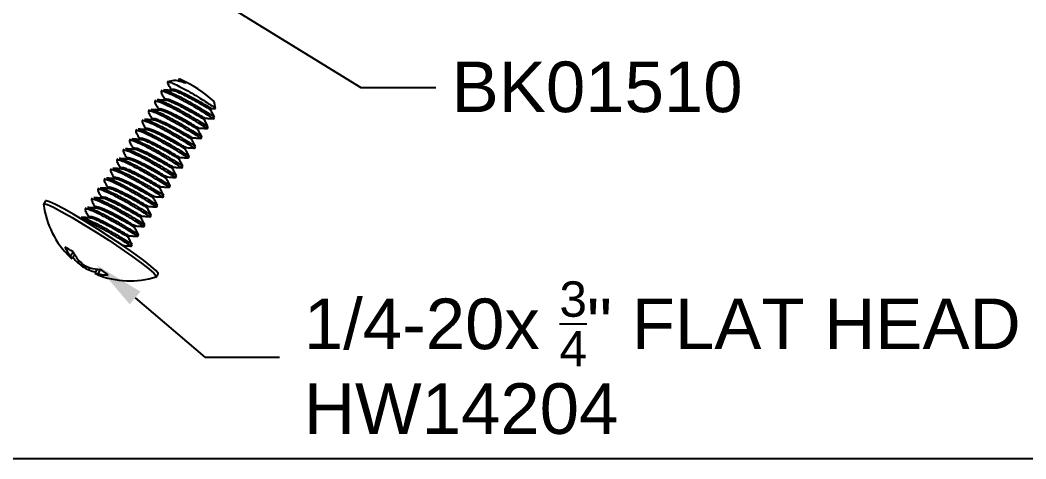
# Model space of a CAD drawing. Extents: x -0.1 to 11, y -13.6 to 0.
# Drawn here: x 3.917 to 7.642, y -13.559 to -11.934 of the extents above; entities that cross this region are included whole.
import ezdxf
from ezdxf import colors
from ezdxf.entities.mleader import LeaderData, LeaderLine
from ezdxf.math import Vec2, Vec3

# ---------------------------------------------------------------- set-up
doc = ezdxf.new("R2010")
doc.units = 0
doc.header["$LTSCALE"] = 0.5
doc.header["$MEASUREMENT"] = 0
doc.layers.add('FAB DWG', color=221, linetype='CONTINUOUS')
doc.layers.add('Hardware', color=242, linetype='CONTINUOUS')
doc.layers.add('Text-Unprinted', color=131, linetype='CONTINUOUS', plot=False)
doc.styles.add('LSAD_Standard', font='arial.ttf')

msp = doc.modelspace()

# ---------------------------------------------------------------- linework, layer by layer
at = {"layer": 'Hardware', "linetype": 'Continuous', "lineweight": 25, "transparency": 16777216}
for p, q in [((4.4854, -12.1581), (4.4632, -12.1629)), ((4.5033, -12.1588), (4.4921, -12.158)), ((4.5086, -12.1532), (4.5022, -12.1546)), ((4.4433, -12.1941), (4.4395, -12.1999)), ((4.4198, -12.2304), (4.416, -12.2362)), ((4.6412, -12.2611), (4.6356, -12.2354)), ((4.3963, -12.2667), (4.3926, -12.2725)), ((4.3729, -12.303), (4.3691, -12.3088)), ((4.6331, -12.2994), (4.6369, -12.2936)), ((4.3494, -12.3393), (4.3456, -12.3451)), ((4.6097, -12.3357), (4.6134, -12.3299)), ((4.3259, -12.3755), (4.3222, -12.3813)), ((4.5627, -12.4083), (4.5665, -12.4025)), ((4.5862, -12.372), (4.59, -12.3662)), ((4.3024, -12.4118), (4.2987, -12.4176)), ((4.5393, -12.4446), (4.543, -12.4388)), ((4.279, -12.4481), (4.2752, -12.4539)), ((4.5158, -12.4808), (4.5196, -12.475)), ((4.2555, -12.4844), (4.2518, -12.4902)), ((4.4923, -12.5171), (4.4961, -12.5113)), ((4.232, -12.5207), (4.2283, -12.5265)), ((4.4689, -12.5534), (4.4726, -12.5476)), ((4.2086, -12.557), (4.2048, -12.5628)), ((4.4454, -12.5897), (4.4491, -12.5839)), ((4.0114, -12.6041), (4.0044, -12.615)), ((4.1851, -12.5933), (4.1814, -12.5991)), ((4.4219, -12.626), (4.4257, -12.6202)), ((4.1616, -12.6296), (4.1579, -12.6354)), ((4.3985, -12.6623), (4.4022, -12.6565)), ((4.1382, -12.6659), (4.1376, -12.6667)), ((4.375, -12.6986), (4.3787, -12.6928)), ((4.3515, -12.7349), (4.3553, -12.7291)), ((4.3281, -12.7711), (4.3318, -12.7653)), ((4.1141, -12.7942), (4.1035, -12.8082)), ((4.1198, -12.804), (4.1094, -12.8172)), ((4.135, -12.8255), (4.1307, -12.8329)), ((4.1538, -12.8415), (4.1499, -12.8476)), ((4.1763, -12.8519), (4.1711, -12.8591)), ((4.2018, -12.8566), (4.1939, -12.8718)), ((4.2129, -12.8577), (4.2043, -12.8734)), ((4.4213, -12.8846), (4.4284, -12.8737))]:
    msp.add_line(p, q, dxfattribs=at)
at = {"layer": 'Hardware', "linetype": 'Continuous', "lineweight": 25, "transparency": 16777216, "flags": 128}
for points in [[(4.0042, -12.6161), (4.0067, -12.6142), (4.019, -12.6175), (4.041, -12.6275), (4.0717, -12.6437), (4.1094, -12.6651), (4.1523, -12.6908), (4.1983, -12.7195), (4.245, -12.7496), (4.29, -12.7798), (4.3312, -12.8085), (4.3665, -12.8342), (4.3941, -12.8557), (4.4126, -12.8719), (4.421, -12.882), (4.4204, -12.8853)], [(4.4284, -12.8737), (4.4281, -12.8711), (4.4196, -12.8611), (4.4011, -12.8449), (4.3736, -12.8234), (4.3383, -12.7976), (4.2971, -12.7689), (4.252, -12.7388), (4.2053, -12.7086), (4.1593, -12.6799), (4.1164, -12.6542), (4.0787, -12.6328), (4.048, -12.6167), (4.026, -12.6067), (4.0137, -12.6033), (4.0114, -12.6041)]]:
    msp.add_lwpolyline(points, dxfattribs=at)
at = {"layer": 'Hardware', "linetype": 'Continuous', "lineweight": 25, "transparency": 16777216}
for centre, radius, start, end in [((4.32, -12.5842), 0.4705, 47.8577, 66.3586), ((4.3239, -12.5782), 0.3219, 186.7687, 226.5058), ((3.8333, -13.2639), 0.549, 59.4309, 62.9961), ((4.2466, -12.6957), 0.182, 205.7449, 218.1852), ((4.1328, -12.7796), 0.0443, 225.5953, 238.1242), ((4.1541, -12.7813), 0.0573, 208.0157, 218.7523), ((4.2967, -12.6954), 0.2076, 207.495, 218.8238), ((4.2508, -12.7076), 0.1736, 217.3292, 226.2182), ((4.3071, -12.6222), 0.2748, 230.0676, 235.0955), ((4.33, -12.6171), 0.2854, 226.8992, 231.7849), ((4.2917, -12.6102), 0.2765, 239.1457, 244.1581), ((4.2845, -12.5897), 0.2838, 242.4792, 247.3783), ((4.2371, -12.6962), 0.1758, 247.9468, 256.5677), ((4.2267, -12.6526), 0.2055, 255.5512, 266.926), ((4.2195, -12.8336), 0.046, 236.1418, 248.4368), ((4.2075, -12.8178), 0.0557, 255.8224, 266.7001), ((4.3239, -12.5782), 0.3219, 247.7745, 287.4477), ((4.2472, -12.6986), 0.18, 256.2024, 268.7065), ((3.892, -13.317), 0.5618, 51.3098, 54.8203)]:
    msp.add_arc(centre, radius, start, end, dxfattribs=at)
for points, knots in [([(4.4644, -12.1627), (4.4637, -12.1629), (4.462, -12.1636), (4.4639, -12.1667), (4.4651, -12.1687)], [0, 0, 0, 0, 0.349433, 1, 1, 1, 1]), ([(4.4634, -12.1675), (4.4659, -12.1722), (4.4709, -12.1817), (4.476, -12.191), (4.4785, -12.1957)], [0, 0, 0, 0, 0.5004314, 1, 1, 1, 1]), ([(4.4644, -12.1627), (4.4676, -12.1631), (4.474, -12.1641), (4.4952, -12.1736), (4.5223, -12.1876), (4.5528, -12.2048), (4.5828, -12.2228), (4.6093, -12.2394), (4.6291, -12.2525), (4.6407, -12.2608), (4.6408, -12.2615), (4.6408, -12.2618)], [0, 0, 0, 0, 0.117031, 0.234062, 0.35118, 0.464409, 0.577698, 0.688252, 0.7977, 0.90561, 1, 1, 1, 1]), ([(4.5307, -12.1679), (4.5232, -12.1655), (4.5081, -12.1605), (4.4923, -12.1573), (4.4875, -12.1585), (4.4855, -12.1589)], [0, 0, 0, 0, 0.369108, 0.74889, 1, 1, 1, 1]), ([(4.5029, -12.1545), (4.5036, -12.1546), (4.5059, -12.1551), (4.5141, -12.1587), (4.5253, -12.1649), (4.5307, -12.1679)], [0, 0, 0, 0, 0.172667, 0.60181, 1, 1, 1, 1]), ([(4.5307, -12.1679), (4.5282, -12.1669), (4.5183, -12.1626), (4.5077, -12.1587), (4.5048, -12.1593), (4.5042, -12.1594)], [0, 0, 0, 0, 0.21001, 0.835444, 1, 1, 1, 1]), ([(4.6327, -12.2991), (4.6328, -12.2992), (4.6354, -12.3008), (4.6275, -12.2954), (4.6083, -12.2831), (4.5771, -12.2641), (4.5403, -12.2428), (4.5028, -12.2225), (4.4718, -12.2075), (4.4503, -12.1991), (4.4418, -12.1983), (4.4386, -12.1999), (4.4404, -12.203), (4.4416, -12.2049)], [0, 0, 0, 0, 0.008067, 0.124209, 0.240351, 0.356493, 0.472636, 0.588778, 0.70492, 0.804129, 0.904298, 0.93774, 1, 1, 1, 1]), ([(4.4399, -12.2038), (4.4424, -12.2085), (4.4473, -12.2177), (4.4522, -12.2268), (4.4546, -12.2313)], [0, 0, 0, 0, 0.51432, 1, 1, 1, 1]), ([(4.4798, -12.1951), (4.4746, -12.1947), (4.464, -12.194), (4.4534, -12.1933), (4.4481, -12.1929)], [0, 0, 0, 0, 0.499617, 1, 1, 1, 1]), ([(4.4497, -12.1939), (4.4507, -12.1938), (4.4544, -12.1932), (4.4745, -12.2013), (4.5064, -12.2166), (4.544, -12.237), (4.5809, -12.2584), (4.6116, -12.277), (4.6327, -12.2905), (4.6354, -12.2925), (4.6368, -12.2935)], [0, 0, 0, 0, 0.047017, 0.183541, 0.320064, 0.456588, 0.593111, 0.729635, 0.866159, 1, 1, 1, 1]), ([(4.6246, -12.2609), (4.6235, -12.2603), (4.6213, -12.2592), (4.6052, -12.2498), (4.5821, -12.2365), (4.5543, -12.2213), (4.5261, -12.2068), (4.5029, -12.1963), (4.487, -12.1907), (4.4799, -12.1901), (4.4785, -12.1914), (4.4781, -12.1918)], [0, 0, 0, 0, 0.123141, 0.248482, 0.373822, 0.499163, 0.624503, 0.749844, 0.85389, 0.959085, 1, 1, 1, 1]), ([(4.6216, -12.2653), (4.6216, -12.2653), (4.6234, -12.2667), (4.6172, -12.263), (4.6026, -12.2545), (4.5791, -12.241), (4.5529, -12.2267), (4.528, -12.2137), (4.5107, -12.2057), (4.495, -12.199), (4.4842, -12.195), (4.4814, -12.1956), (4.4808, -12.1957)], [0, 0, 0, 0, 0.007326, 0.143902, 0.280479, 0.417055, 0.553631, 0.667004, 0.78163, 0.82749, 0.964066, 1, 1, 1, 1]), ([(4.6092, -12.3354), (4.6094, -12.3355), (4.612, -12.3371), (4.604, -12.3316), (4.5848, -12.3194), (4.5536, -12.3004), (4.5168, -12.2791), (4.4793, -12.2588), (4.4483, -12.2438), (4.4268, -12.2354), (4.4184, -12.2346), (4.4151, -12.2362), (4.417, -12.2392), (4.4181, -12.2412)], [0, 0, 0, 0, 0.008067, 0.124209, 0.240351, 0.356493, 0.472636, 0.588778, 0.70492, 0.804129, 0.904298, 0.93774, 1, 1, 1, 1]), ([(4.4164, -12.2401), (4.4189, -12.2448), (4.4239, -12.254), (4.4287, -12.2631), (4.4311, -12.2675)], [0, 0, 0, 0, 0.51432, 1, 1, 1, 1]), ([(4.4564, -12.2314), (4.4511, -12.231), (4.4406, -12.2303), (4.4299, -12.2296), (4.4246, -12.2292)], [0, 0, 0, 0, 0.499617, 1, 1, 1, 1]), ([(4.4262, -12.2302), (4.4272, -12.2301), (4.4309, -12.2294), (4.451, -12.2376), (4.4829, -12.2529), (4.5206, -12.2733), (4.5575, -12.2947), (4.5881, -12.3133), (4.6093, -12.3268), (4.612, -12.3288), (4.6133, -12.3298)], [0, 0, 0, 0, 0.047017, 0.183541, 0.320064, 0.456588, 0.593111, 0.729635, 0.866159, 1, 1, 1, 1]), ([(4.6012, -12.2971), (4.6001, -12.2966), (4.5978, -12.2955), (4.5818, -12.2861), (4.5586, -12.2728), (4.5308, -12.2575), (4.5027, -12.2431), (4.4794, -12.2326), (4.4635, -12.227), (4.4564, -12.2264), (4.455, -12.2277), (4.4546, -12.2281)], [0, 0, 0, 0, 0.123141, 0.248482, 0.373822, 0.499163, 0.624503, 0.749844, 0.85389, 0.959085, 1, 1, 1, 1]), ([(4.5981, -12.3015), (4.5982, -12.3016), (4.5999, -12.303), (4.5938, -12.2993), (4.5791, -12.2908), (4.5556, -12.2773), (4.5295, -12.263), (4.5045, -12.25), (4.4872, -12.2419), (4.4715, -12.2353), (4.4607, -12.2313), (4.4579, -12.2319), (4.4573, -12.232)], [0, 0, 0, 0, 0.007326, 0.143902, 0.280479, 0.417055, 0.553631, 0.667004, 0.78163, 0.82749, 0.964066, 1, 1, 1, 1]), ([(4.5857, -12.3717), (4.5859, -12.3718), (4.5885, -12.3734), (4.5806, -12.3679), (4.5613, -12.3557), (4.5301, -12.3367), (4.4933, -12.3154), (4.4558, -12.2951), (4.4248, -12.2801), (4.4033, -12.2717), (4.3949, -12.2709), (4.3916, -12.2725), (4.3935, -12.2755), (4.3947, -12.2775)], [0, 0, 0, 0, 0.008067, 0.124209, 0.240351, 0.356493, 0.472636, 0.588778, 0.70492, 0.804129, 0.904298, 0.93774, 1, 1, 1, 1]), ([(4.393, -12.2764), (4.3955, -12.2811), (4.4004, -12.2903), (4.4053, -12.2994), (4.4076, -12.3038)], [0, 0, 0, 0, 0.51432, 1, 1, 1, 1]), ([(4.4329, -12.2677), (4.4276, -12.2673), (4.4171, -12.2666), (4.4065, -12.2659), (4.4012, -12.2655)], [0, 0, 0, 0, 0.499617, 1, 1, 1, 1]), ([(4.4028, -12.2665), (4.4037, -12.2663), (4.4075, -12.2657), (4.4276, -12.2739), (4.4594, -12.2892), (4.4971, -12.3096), (4.534, -12.3309), (4.5647, -12.3496), (4.5858, -12.3631), (4.5885, -12.3651), (4.5898, -12.3661)], [0, 0, 0, 0, 0.047017, 0.183541, 0.320064, 0.456588, 0.593111, 0.729635, 0.866159, 1, 1, 1, 1]), ([(4.5777, -12.3334), (4.5766, -12.3329), (4.5743, -12.3318), (4.5583, -12.3224), (4.5352, -12.3091), (4.5074, -12.2938), (4.4792, -12.2794), (4.456, -12.2689), (4.4401, -12.2633), (4.4329, -12.2627), (4.4315, -12.264), (4.4311, -12.2644)], [0, 0, 0, 0, 0.123141, 0.248482, 0.373822, 0.499163, 0.624503, 0.749844, 0.85389, 0.959085, 1, 1, 1, 1]), ([(4.5746, -12.3378), (4.5747, -12.3379), (4.5765, -12.3392), (4.5703, -12.3356), (4.5557, -12.3271), (4.5321, -12.3136), (4.506, -12.2992), (4.4811, -12.2863), (4.4638, -12.2782), (4.448, -12.2716), (4.4373, -12.2676), (4.4344, -12.2682), (4.4338, -12.2683)], [0, 0, 0, 0, 0.007326, 0.143902, 0.280479, 0.417055, 0.553631, 0.667004, 0.78163, 0.82749, 0.964066, 1, 1, 1, 1]), ([(4.6369, -12.2936), (4.6344, -12.2889), (4.6294, -12.2796), (4.6243, -12.2701), (4.6218, -12.2654)], [0, 0, 0, 0, 0.5004911, 1, 1, 1, 1]), ([(4.6247, -12.2609), (4.6301, -12.2613), (4.6354, -12.2616), (4.6407, -12.262), (4.6408, -12.262)], [0, 0, 0, 0, 0.993265, 1, 1, 1, 1]), ([(4.5623, -12.408), (4.5624, -12.4081), (4.565, -12.4097), (4.5571, -12.4042), (4.5379, -12.392), (4.5067, -12.373), (4.4699, -12.3517), (4.4324, -12.3314), (4.4014, -12.3163), (4.3799, -12.308), (4.3714, -12.3071), (4.3682, -12.3088), (4.37, -12.3118), (4.3712, -12.3138)], [0, 0, 0, 0, 0.008067, 0.124209, 0.240351, 0.356493, 0.472636, 0.588778, 0.70492, 0.804129, 0.904298, 0.93774, 1, 1, 1, 1]), ([(4.3695, -12.3127), (4.372, -12.3174), (4.3769, -12.3266), (4.3818, -12.3357), (4.3842, -12.3401)], [0, 0, 0, 0, 0.5143198, 1, 1, 1, 1]), ([(4.4094, -12.304), (4.4042, -12.3036), (4.3936, -12.3029), (4.383, -12.3021), (4.3777, -12.3018)], [0, 0, 0, 0, 0.499617, 1, 1, 1, 1]), ([(4.3793, -12.3028), (4.3802, -12.3026), (4.384, -12.302), (4.4041, -12.3101), (4.436, -12.3255), (4.4736, -12.3459), (4.5105, -12.3672), (4.5412, -12.3859), (4.5623, -12.3994), (4.565, -12.4014), (4.5664, -12.4024)], [0, 0, 0, 0, 0.047017, 0.183541, 0.320064, 0.456588, 0.593111, 0.729635, 0.866159, 1, 1, 1, 1]), ([(4.5542, -12.3697), (4.5531, -12.3692), (4.5509, -12.3681), (4.5348, -12.3586), (4.5117, -12.3454), (4.4839, -12.3301), (4.4557, -12.3157), (4.4325, -12.3051), (4.4166, -12.2996), (4.4095, -12.299), (4.4081, -12.3003), (4.4077, -12.3007)], [0, 0, 0, 0, 0.123141, 0.2484816, 0.3738221, 0.4991627, 0.6245033, 0.7498438, 0.8538896, 0.9590852, 1, 1, 1, 1]), ([(4.5511, -12.3741), (4.5512, -12.3742), (4.553, -12.3755), (4.5468, -12.3719), (4.5322, -12.3634), (4.5087, -12.3499), (4.4825, -12.3355), (4.4576, -12.3226), (4.4403, -12.3145), (4.4246, -12.3079), (4.4138, -12.3038), (4.411, -12.3045), (4.4104, -12.3046)], [0, 0, 0, 0, 0.0073259, 0.1439023, 0.2804787, 0.417055, 0.5536314, 0.6670041, 0.7816296, 0.8274895, 0.9640659, 1, 1, 1, 1]), ([(4.6134, -12.3299), (4.6109, -12.3252), (4.6059, -12.3158), (4.6008, -12.3064), (4.5983, -12.3017)], [0, 0, 0, 0, 0.500491, 1, 1, 1, 1]), ([(4.6013, -12.2972), (4.6066, -12.2976), (4.6172, -12.2983), (4.6278, -12.299), (4.6331, -12.2994)], [0, 0, 0, 0, 0.499441, 1, 1, 1, 1]), ([(4.5388, -12.4443), (4.539, -12.4444), (4.5416, -12.4459), (4.5336, -12.4405), (4.5144, -12.4282), (4.4832, -12.4092), (4.4464, -12.388), (4.4089, -12.3676), (4.3779, -12.3526), (4.3564, -12.3443), (4.348, -12.3434), (4.3447, -12.3451), (4.3465, -12.3481), (4.3477, -12.3501)], [0, 0, 0, 0, 0.0080673, 0.1242094, 0.2403514, 0.3564935, 0.4726355, 0.5887776, 0.7049196, 0.8041289, 0.9042982, 0.9377396, 1, 1, 1, 1]), ([(4.346, -12.3489), (4.3485, -12.3537), (4.3535, -12.3628), (4.3583, -12.372), (4.3607, -12.3764)], [0, 0, 0, 0, 0.51432, 1, 1, 1, 1]), ([(4.386, -12.3402), (4.3807, -12.3399), (4.3702, -12.3392), (4.3595, -12.3384), (4.3542, -12.3381)], [0, 0, 0, 0, 0.499617, 1, 1, 1, 1]), ([(4.3558, -12.3391), (4.3568, -12.3389), (4.3605, -12.3383), (4.3806, -12.3464), (4.4125, -12.3618), (4.4502, -12.3822), (4.487, -12.4035), (4.5177, -12.4222), (4.5388, -12.4357), (4.5415, -12.4377), (4.5429, -12.4387)], [0, 0, 0, 0, 0.047017, 0.183541, 0.320064, 0.456588, 0.593111, 0.729635, 0.866159, 1, 1, 1, 1]), ([(4.5308, -12.406), (4.5297, -12.4055), (4.5274, -12.4044), (4.5113, -12.3949), (4.4882, -12.3817), (4.4604, -12.3664), (4.4323, -12.3519), (4.409, -12.3414), (4.3931, -12.3359), (4.386, -12.3352), (4.3846, -12.3366), (4.3842, -12.3369)], [0, 0, 0, 0, 0.123141, 0.248482, 0.373822, 0.499163, 0.624503, 0.749844, 0.85389, 0.959085, 1, 1, 1, 1]), ([(4.5277, -12.4104), (4.5278, -12.4105), (4.5295, -12.4118), (4.5234, -12.4082), (4.5087, -12.3997), (4.4852, -12.3862), (4.4591, -12.3718), (4.4341, -12.3589), (4.4168, -12.3508), (4.4011, -12.3441), (4.3903, -12.3401), (4.3875, -12.3407), (4.3869, -12.3409)], [0, 0, 0, 0, 0.007326, 0.143902, 0.280479, 0.417055, 0.553631, 0.667004, 0.78163, 0.82749, 0.964066, 1, 1, 1, 1]), ([(4.59, -12.3662), (4.5874, -12.3615), (4.5824, -12.3521), (4.5774, -12.3427), (4.5749, -12.338)], [0, 0, 0, 0, 0.500491, 1, 1, 1, 1]), ([(4.5778, -12.3335), (4.5831, -12.3339), (4.5938, -12.3346), (4.6043, -12.3353), (4.6096, -12.3357)], [0, 0, 0, 0, 0.4994411, 1, 1, 1, 1]), ([(4.5153, -12.4805), (4.5155, -12.4806), (4.5181, -12.4822), (4.5102, -12.4768), (4.4909, -12.4645), (4.4597, -12.4455), (4.4229, -12.4242), (4.3854, -12.4039), (4.3544, -12.3889), (4.3329, -12.3806), (4.3245, -12.3797), (4.3212, -12.3814), (4.3231, -12.3844), (4.3243, -12.3864)], [0, 0, 0, 0, 0.008067, 0.124209, 0.240351, 0.356493, 0.472636, 0.588778, 0.70492, 0.804129, 0.904298, 0.93774, 1, 1, 1, 1]), ([(4.3225, -12.3852), (4.3251, -12.3899), (4.33, -12.3991), (4.3349, -12.4083), (4.3372, -12.4127)], [0, 0, 0, 0, 0.51432, 1, 1, 1, 1]), ([(4.3625, -12.3765), (4.3572, -12.3762), (4.3467, -12.3755), (4.3361, -12.3747), (4.3308, -12.3744)], [0, 0, 0, 0, 0.499617, 1, 1, 1, 1]), ([(4.3324, -12.3754), (4.3333, -12.3752), (4.3371, -12.3746), (4.3571, -12.3827), (4.389, -12.398), (4.4267, -12.4185), (4.4636, -12.4398), (4.4943, -12.4585), (4.5154, -12.472), (4.5181, -12.474), (4.5194, -12.4749)], [0, 0, 0, 0, 0.047017, 0.183541, 0.320064, 0.456588, 0.593111, 0.729635, 0.866159, 1, 1, 1, 1]), ([(4.5073, -12.4423), (4.5062, -12.4418), (4.5039, -12.4407), (4.4879, -12.4312), (4.4647, -12.418), (4.437, -12.4027), (4.4088, -12.3882), (4.3856, -12.3777), (4.3697, -12.3722), (4.3625, -12.3715), (4.3611, -12.3729), (4.3607, -12.3732)], [0, 0, 0, 0, 0.123141, 0.248482, 0.373822, 0.499163, 0.624503, 0.749844, 0.85389, 0.959085, 1, 1, 1, 1]), ([(4.5042, -12.4467), (4.5043, -12.4468), (4.5061, -12.4481), (4.4999, -12.4445), (4.4853, -12.436), (4.4617, -12.4225), (4.4356, -12.4081), (4.4107, -12.3952), (4.3933, -12.3871), (4.3776, -12.3804), (4.3669, -12.3764), (4.364, -12.377), (4.3634, -12.3772)], [0, 0, 0, 0, 0.007326, 0.143902, 0.280479, 0.417055, 0.553631, 0.667004, 0.78163, 0.82749, 0.964066, 1, 1, 1, 1]), ([(4.5665, -12.4025), (4.564, -12.3978), (4.559, -12.3884), (4.5539, -12.379), (4.5514, -12.3743)], [0, 0, 0, 0, 0.500491, 1, 1, 1, 1]), ([(4.5543, -12.3698), (4.5596, -12.3701), (4.5703, -12.3709), (4.5809, -12.3716), (4.5862, -12.372)], [0, 0, 0, 0, 0.499441, 1, 1, 1, 1]), ([(4.4919, -12.5168), (4.492, -12.5169), (4.4946, -12.5185), (4.4867, -12.5131), (4.4675, -12.5008), (4.4363, -12.4818), (4.3995, -12.4605), (4.362, -12.4402), (4.331, -12.4252), (4.3095, -12.4169), (4.301, -12.416), (4.2978, -12.4176), (4.2996, -12.4207), (4.3008, -12.4227)], [0, 0, 0, 0, 0.008067, 0.124209, 0.240351, 0.356493, 0.472636, 0.588778, 0.70492, 0.804129, 0.904298, 0.93774, 1, 1, 1, 1]), ([(4.2991, -12.4215), (4.3016, -12.4262), (4.3065, -12.4354), (4.3114, -12.4446), (4.3138, -12.449)], [0, 0, 0, 0, 0.51432, 1, 1, 1, 1]), ([(4.339, -12.4128), (4.3338, -12.4125), (4.3232, -12.4118), (4.3126, -12.411), (4.3073, -12.4106)], [0, 0, 0, 0, 0.4996169, 1, 1, 1, 1]), ([(4.3089, -12.4116), (4.3098, -12.4115), (4.3136, -12.4109), (4.3337, -12.419), (4.3656, -12.4343), (4.4032, -12.4547), (4.4401, -12.4761), (4.4708, -12.4948), (4.4919, -12.5082), (4.4946, -12.5102), (4.4959, -12.5112)], [0, 0, 0, 0, 0.047017, 0.183541, 0.320064, 0.456588, 0.593111, 0.729635, 0.866159, 1, 1, 1, 1]), ([(4.4838, -12.4786), (4.4827, -12.478), (4.4805, -12.4769), (4.4644, -12.4675), (4.4413, -12.4543), (4.4135, -12.439), (4.3853, -12.4245), (4.3621, -12.414), (4.3462, -12.4085), (4.339, -12.4078), (4.3377, -12.4091), (4.3373, -12.4095)], [0, 0, 0, 0, 0.123141, 0.2484816, 0.3738221, 0.4991627, 0.6245033, 0.7498438, 0.8538896, 0.9590852, 1, 1, 1, 1]), ([(4.4807, -12.483), (4.4808, -12.483), (4.4826, -12.4844), (4.4764, -12.4807), (4.4618, -12.4723), (4.4383, -12.4587), (4.4121, -12.4444), (4.3872, -12.4315), (4.3699, -12.4234), (4.3542, -12.4167), (4.3434, -12.4127), (4.3406, -12.4133), (4.34, -12.4135)], [0, 0, 0, 0, 0.007326, 0.143902, 0.280479, 0.417055, 0.553631, 0.667004, 0.78163, 0.82749, 0.964066, 1, 1, 1, 1]), ([(4.543, -12.4387), (4.5405, -12.4341), (4.5355, -12.4247), (4.5304, -12.4153), (4.5279, -12.4106)], [0, 0, 0, 0, 0.500491, 1, 1, 1, 1]), ([(4.5309, -12.4061), (4.5362, -12.4064), (4.5468, -12.4072), (4.5574, -12.4079), (4.5627, -12.4083)], [0, 0, 0, 0, 0.499441, 1, 1, 1, 1]), ([(4.4684, -12.5531), (4.4686, -12.5532), (4.4712, -12.5548), (4.4632, -12.5494), (4.444, -12.5371), (4.4128, -12.5181), (4.376, -12.4968), (4.3385, -12.4765), (4.3075, -12.4615), (4.286, -12.4532), (4.2776, -12.4523), (4.2743, -12.4539), (4.2761, -12.457), (4.2773, -12.459)], [0, 0, 0, 0, 0.008067, 0.124209, 0.240351, 0.356493, 0.472636, 0.588778, 0.70492, 0.804129, 0.904298, 0.93774, 1, 1, 1, 1]), ([(4.2756, -12.4578), (4.2781, -12.4625), (4.2831, -12.4717), (4.2879, -12.4808), (4.2903, -12.4853)], [0, 0, 0, 0, 0.5143198, 1, 1, 1, 1]), ([(4.3156, -12.4491), (4.3103, -12.4488), (4.2998, -12.448), (4.2891, -12.4473), (4.2838, -12.4469)], [0, 0, 0, 0, 0.499617, 1, 1, 1, 1]), ([(4.2854, -12.4479), (4.2864, -12.4478), (4.2901, -12.4472), (4.3102, -12.4553), (4.3421, -12.4706), (4.3798, -12.491), (4.4166, -12.5124), (4.4473, -12.531), (4.4684, -12.5445), (4.4711, -12.5465), (4.4725, -12.5475)], [0, 0, 0, 0, 0.047017, 0.183541, 0.320064, 0.456588, 0.593111, 0.729635, 0.866159, 1, 1, 1, 1]), ([(4.4604, -12.5149), (4.4593, -12.5143), (4.457, -12.5132), (4.4409, -12.5038), (4.4178, -12.4905), (4.39, -12.4753), (4.3619, -12.4608), (4.3386, -12.4503), (4.3227, -12.4448), (4.3156, -12.4441), (4.3142, -12.4454), (4.3138, -12.4458)], [0, 0, 0, 0, 0.123141, 0.248482, 0.373822, 0.499163, 0.624503, 0.749844, 0.85389, 0.959085, 1, 1, 1, 1]), ([(4.4573, -12.5193), (4.4574, -12.5193), (4.4591, -12.5207), (4.453, -12.517), (4.4383, -12.5085), (4.4148, -12.495), (4.3887, -12.4807), (4.3637, -12.4677), (4.3464, -12.4597), (4.3307, -12.453), (4.3199, -12.449), (4.3171, -12.4496), (4.3165, -12.4497)], [0, 0, 0, 0, 0.007326, 0.143902, 0.280479, 0.417055, 0.553631, 0.667004, 0.78163, 0.82749, 0.964066, 1, 1, 1, 1]), ([(4.5196, -12.475), (4.517, -12.4703), (4.512, -12.461), (4.507, -12.4516), (4.5045, -12.4468)], [0, 0, 0, 0, 0.500491, 1, 1, 1, 1]), ([(4.5074, -12.4424), (4.5127, -12.4427), (4.5234, -12.4434), (4.5339, -12.4442), (4.5392, -12.4446)], [0, 0, 0, 0, 0.499441, 1, 1, 1, 1]), ([(4.4449, -12.5894), (4.4451, -12.5895), (4.4477, -12.5911), (4.4398, -12.5857), (4.4205, -12.5734), (4.3893, -12.5544), (4.3525, -12.5331), (4.315, -12.5128), (4.284, -12.4978), (4.2625, -12.4894), (4.2541, -12.4886), (4.2508, -12.4902), (4.2527, -12.4933), (4.2539, -12.4952)], [0, 0, 0, 0, 0.008067, 0.124209, 0.240351, 0.356493, 0.472636, 0.588778, 0.70492, 0.804129, 0.904298, 0.93774, 1, 1, 1, 1]), ([(4.2521, -12.4941), (4.2547, -12.4988), (4.2596, -12.508), (4.2645, -12.5171), (4.2668, -12.5216)], [0, 0, 0, 0, 0.51432, 1, 1, 1, 1]), ([(4.2921, -12.4854), (4.2868, -12.485), (4.2763, -12.4843), (4.2657, -12.4836), (4.2604, -12.4832)], [0, 0, 0, 0, 0.499617, 1, 1, 1, 1]), ([(4.2619, -12.4842), (4.2629, -12.4841), (4.2667, -12.4835), (4.2867, -12.4916), (4.3186, -12.5069), (4.3563, -12.5273), (4.3932, -12.5487), (4.4239, -12.5673), (4.445, -12.5808), (4.4477, -12.5828), (4.449, -12.5838)], [0, 0, 0, 0, 0.047017, 0.183541, 0.320064, 0.456588, 0.593111, 0.729635, 0.866159, 1, 1, 1, 1]), ([(4.4369, -12.5512), (4.4358, -12.5506), (4.4335, -12.5495), (4.4175, -12.5401), (4.3943, -12.5268), (4.3666, -12.5116), (4.3384, -12.4971), (4.3152, -12.4866), (4.2993, -12.481), (4.2921, -12.4804), (4.2907, -12.4817), (4.2903, -12.4821)], [0, 0, 0, 0, 0.123141, 0.248482, 0.373822, 0.499163, 0.624503, 0.749844, 0.85389, 0.959085, 1, 1, 1, 1]), ([(4.4338, -12.5556), (4.4339, -12.5556), (4.4357, -12.557), (4.4295, -12.5533), (4.4149, -12.5448), (4.3913, -12.5313), (4.3652, -12.517), (4.3402, -12.504), (4.3229, -12.496), (4.3072, -12.4893), (4.2965, -12.4853), (4.2936, -12.4859), (4.293, -12.486)], [0, 0, 0, 0, 0.007326, 0.143902, 0.280479, 0.417055, 0.553631, 0.667004, 0.78163, 0.82749, 0.964066, 1, 1, 1, 1]), ([(4.4961, -12.5113), (4.4936, -12.5066), (4.4885, -12.4973), (4.4835, -12.4878), (4.481, -12.4831)], [0, 0, 0, 0, 0.500491, 1, 1, 1, 1]), ([(4.4839, -12.4786), (4.4892, -12.479), (4.4999, -12.4797), (4.5105, -12.4805), (4.5158, -12.4808)], [0, 0, 0, 0, 0.499441, 1, 1, 1, 1]), ([(4.4215, -12.6257), (4.4216, -12.6258), (4.4242, -12.6274), (4.4163, -12.6219), (4.3971, -12.6097), (4.3659, -12.5907), (4.3291, -12.5694), (4.2915, -12.5491), (4.2605, -12.5341), (4.2391, -12.5257), (4.2306, -12.5249), (4.2274, -12.5265), (4.2292, -12.5296), (4.2304, -12.5315)], [0, 0, 0, 0, 0.008067, 0.124209, 0.240351, 0.356493, 0.472636, 0.588778, 0.70492, 0.804129, 0.904298, 0.93774, 1, 1, 1, 1]), ([(4.2287, -12.5304), (4.2312, -12.5351), (4.2361, -12.5443), (4.241, -12.5534), (4.2434, -12.5579)], [0, 0, 0, 0, 0.51432, 1, 1, 1, 1]), ([(4.2686, -12.5217), (4.2634, -12.5213), (4.2528, -12.5206), (4.2422, -12.5199), (4.2369, -12.5195)], [0, 0, 0, 0, 0.499617, 1, 1, 1, 1]), ([(4.2385, -12.5205), (4.2394, -12.5204), (4.2432, -12.5197), (4.2633, -12.5279), (4.2952, -12.5432), (4.3328, -12.5636), (4.3697, -12.585), (4.4004, -12.6036), (4.4215, -12.6171), (4.4242, -12.6191), (4.4255, -12.6201)], [0, 0, 0, 0, 0.047017, 0.183541, 0.320064, 0.456588, 0.593111, 0.729635, 0.866159, 1, 1, 1, 1]), ([(4.4134, -12.5875), (4.4123, -12.5869), (4.4101, -12.5858), (4.394, -12.5764), (4.3709, -12.5631), (4.3431, -12.5478), (4.3149, -12.5334), (4.2917, -12.5229), (4.2758, -12.5173), (4.2686, -12.5167), (4.2672, -12.518), (4.2669, -12.5184)], [0, 0, 0, 0, 0.123141, 0.248482, 0.373822, 0.499163, 0.624503, 0.749844, 0.85389, 0.959085, 1, 1, 1, 1]), ([(4.4103, -12.5918), (4.4104, -12.5919), (4.4122, -12.5933), (4.406, -12.5896), (4.3914, -12.5811), (4.3679, -12.5676), (4.3417, -12.5533), (4.3168, -12.5403), (4.2995, -12.5323), (4.2838, -12.5256), (4.273, -12.5216), (4.2701, -12.5222), (4.2696, -12.5223)], [0, 0, 0, 0, 0.007326, 0.143902, 0.280479, 0.417055, 0.553631, 0.667004, 0.78163, 0.82749, 0.964066, 1, 1, 1, 1]), ([(4.437, -12.5512), (4.4423, -12.5516), (4.453, -12.5523), (4.4635, -12.5531), (4.4688, -12.5534)], [0, 0, 0, 0, 0.4994411, 1, 1, 1, 1]), ([(4.4726, -12.5476), (4.4701, -12.5429), (4.4651, -12.5336), (4.46, -12.5241), (4.4575, -12.5194)], [0, 0, 0, 0, 0.500491, 1, 1, 1, 1]), ([(4.4604, -12.5149), (4.4658, -12.5153), (4.4764, -12.516), (4.487, -12.5168), (4.4923, -12.5171)], [0, 0, 0, 0, 0.499441, 1, 1, 1, 1]), ([(4.398, -12.662), (4.3982, -12.6621), (4.4008, -12.6637), (4.3928, -12.6582), (4.3736, -12.646), (4.3424, -12.627), (4.3056, -12.6057), (4.2681, -12.5854), (4.2371, -12.5704), (4.2156, -12.562), (4.2072, -12.5612), (4.2039, -12.5628), (4.2057, -12.5658), (4.2069, -12.5678)], [0, 0, 0, 0, 0.008067, 0.124209, 0.240351, 0.356493, 0.472636, 0.588778, 0.70492, 0.804129, 0.904298, 0.93774, 1, 1, 1, 1]), ([(4.2052, -12.5667), (4.2077, -12.5714), (4.2127, -12.5806), (4.2175, -12.5897), (4.2199, -12.5941)], [0, 0, 0, 0, 0.51432, 1, 1, 1, 1]), ([(4.2451, -12.558), (4.2399, -12.5576), (4.2293, -12.5569), (4.2187, -12.5562), (4.2134, -12.5558)], [0, 0, 0, 0, 0.499617, 1, 1, 1, 1]), ([(4.215, -12.5568), (4.216, -12.5566), (4.2197, -12.556), (4.2398, -12.5642), (4.2717, -12.5795), (4.3093, -12.5999), (4.3462, -12.6212), (4.3769, -12.6399), (4.398, -12.6534), (4.4007, -12.6554), (4.4021, -12.6564)], [0, 0, 0, 0, 0.047017, 0.183541, 0.320064, 0.456588, 0.593111, 0.729635, 0.866159, 1, 1, 1, 1]), ([(4.39, -12.6237), (4.3888, -12.6232), (4.3866, -12.6221), (4.3705, -12.6127), (4.3474, -12.5994), (4.3196, -12.5841), (4.2915, -12.5697), (4.2682, -12.5592), (4.2523, -12.5536), (4.2452, -12.553), (4.2438, -12.5543), (4.2434, -12.5547)], [0, 0, 0, 0, 0.123141, 0.248482, 0.373822, 0.499163, 0.624503, 0.749844, 0.85389, 0.959085, 1, 1, 1, 1]), ([(4.3869, -12.6281), (4.387, -12.6282), (4.3887, -12.6295), (4.3825, -12.6259), (4.3679, -12.6174), (4.3444, -12.6039), (4.3182, -12.5895), (4.2933, -12.5766), (4.276, -12.5685), (4.2603, -12.5619), (4.2495, -12.5579), (4.2467, -12.5585), (4.2461, -12.5586)], [0, 0, 0, 0, 0.007326, 0.143902, 0.280479, 0.417055, 0.553631, 0.667004, 0.78163, 0.82749, 0.964066, 1, 1, 1, 1]), ([(4.4135, -12.5875), (4.4188, -12.5879), (4.4295, -12.5886), (4.4401, -12.5893), (4.4454, -12.5897)], [0, 0, 0, 0, 0.499441, 1, 1, 1, 1]), ([(4.4491, -12.5839), (4.4466, -12.5792), (4.4416, -12.5699), (4.4366, -12.5604), (4.434, -12.5557)], [0, 0, 0, 0, 0.500491, 1, 1, 1, 1]), ([(4.3745, -12.6983), (4.3747, -12.6984), (4.3773, -12.7), (4.3694, -12.6945), (4.3501, -12.6823), (4.3189, -12.6633), (4.2821, -12.642), (4.2446, -12.6217), (4.2136, -12.6066), (4.1921, -12.5983), (4.1837, -12.5975), (4.1804, -12.5991), (4.1823, -12.6021), (4.1835, -12.6041)], [0, 0, 0, 0, 0.0080673, 0.1242094, 0.2403514, 0.3564935, 0.4726355, 0.5887776, 0.7049196, 0.8041289, 0.9042982, 0.9377396, 1, 1, 1, 1]), ([(4.1817, -12.603), (4.1843, -12.6077), (4.1892, -12.6169), (4.1941, -12.626), (4.1964, -12.6304)], [0, 0, 0, 0, 0.51432, 1, 1, 1, 1]), ([(4.2217, -12.5943), (4.2164, -12.5939), (4.2059, -12.5932), (4.1953, -12.5925), (4.19, -12.5921)], [0, 0, 0, 0, 0.499617, 1, 1, 1, 1]), ([(4.1915, -12.5931), (4.1925, -12.5929), (4.1963, -12.5923), (4.2163, -12.6004), (4.2482, -12.6158), (4.2859, -12.6362), (4.3228, -12.6575), (4.3535, -12.6762), (4.3746, -12.6897), (4.3773, -12.6917), (4.3786, -12.6927)], [0, 0, 0, 0, 0.047017, 0.183541, 0.320064, 0.456588, 0.593111, 0.729635, 0.866159, 1, 1, 1, 1]), ([(4.343, -12.6963), (4.3419, -12.6958), (4.3397, -12.6947), (4.3236, -12.6852), (4.3005, -12.672), (4.2727, -12.6567), (4.2445, -12.6422), (4.2213, -12.6317), (4.2054, -12.6262), (4.1982, -12.6255), (4.1968, -12.6269), (4.1965, -12.6272)], [0, 0, 0, 0, 0.123141, 0.248482, 0.373822, 0.499163, 0.624503, 0.749844, 0.85389, 0.959085, 1, 1, 1, 1]), ([(4.3665, -12.66), (4.3654, -12.6595), (4.3631, -12.6584), (4.3471, -12.6489), (4.3239, -12.6357), (4.2961, -12.6204), (4.268, -12.606), (4.2448, -12.5954), (4.2289, -12.5899), (4.2217, -12.5893), (4.2203, -12.5906), (4.2199, -12.591)], [0, 0, 0, 0, 0.123141, 0.248482, 0.373822, 0.499163, 0.624503, 0.749844, 0.85389, 0.959085, 1, 1, 1, 1]), ([(4.3634, -12.6644), (4.3635, -12.6645), (4.3652, -12.6658), (4.3591, -12.6622), (4.3445, -12.6537), (4.3209, -12.6402), (4.2948, -12.6258), (4.2698, -12.6129), (4.2525, -12.6048), (4.2368, -12.5982), (4.2261, -12.5941), (4.2232, -12.5948), (4.2226, -12.5949)], [0, 0, 0, 0, 0.0073259, 0.1439023, 0.2804787, 0.417055, 0.5536314, 0.6670041, 0.7816296, 0.8274895, 0.9640659, 1, 1, 1, 1]), ([(4.39, -12.6238), (4.3954, -12.6242), (4.406, -12.6249), (4.4166, -12.6256), (4.4219, -12.626)], [0, 0, 0, 0, 0.499441, 1, 1, 1, 1]), ([(4.4257, -12.6202), (4.4232, -12.6155), (4.4181, -12.6061), (4.4131, -12.5967), (4.4106, -12.592)], [0, 0, 0, 0, 0.500491, 1, 1, 1, 1]), ([(4.351, -12.7346), (4.3512, -12.7347), (4.3538, -12.7362), (4.3459, -12.7308), (4.3267, -12.7186), (4.2955, -12.6995), (4.2587, -12.6783), (4.2211, -12.6579), (4.1901, -12.6429), (4.1687, -12.6346), (4.1602, -12.6337), (4.157, -12.6354), (4.1588, -12.6384), (4.16, -12.6404)], [0, 0, 0, 0, 0.008067, 0.124209, 0.240351, 0.356493, 0.472636, 0.588778, 0.70492, 0.804129, 0.904298, 0.93774, 1, 1, 1, 1]), ([(4.1583, -12.6392), (4.1608, -12.644), (4.1657, -12.6531), (4.1706, -12.6623), (4.173, -12.6667)], [0, 0, 0, 0, 0.51432, 1, 1, 1, 1]), ([(4.1982, -12.6305), (4.1929, -12.6302), (4.1824, -12.6295), (4.1718, -12.6287), (4.1665, -12.6284)], [0, 0, 0, 0, 0.4996169, 1, 1, 1, 1]), ([(4.1681, -12.6294), (4.169, -12.6292), (4.1728, -12.6286), (4.1929, -12.6367), (4.2247, -12.6521), (4.2624, -12.6725), (4.2993, -12.6938), (4.33, -12.7125), (4.3511, -12.726), (4.3538, -12.728), (4.3551, -12.729)], [0, 0, 0, 0, 0.047017, 0.183541, 0.320064, 0.456588, 0.593111, 0.729635, 0.866159, 1, 1, 1, 1]), ([(4.3196, -12.7326), (4.3184, -12.7321), (4.3162, -12.731), (4.3001, -12.7215), (4.277, -12.7083), (4.2492, -12.693), (4.221, -12.6785), (4.1978, -12.668), (4.1819, -12.6625), (4.1748, -12.6618), (4.1734, -12.6632), (4.173, -12.6635)], [0, 0, 0, 0, 0.123141, 0.248482, 0.373822, 0.499163, 0.624503, 0.749844, 0.85389, 0.959085, 1, 1, 1, 1]), ([(4.3399, -12.7007), (4.34, -12.7008), (4.3418, -12.7021), (4.3356, -12.6985), (4.321, -12.69), (4.2975, -12.6765), (4.2713, -12.6621), (4.2464, -12.6492), (4.2291, -12.6411), (4.2134, -12.6344), (4.2026, -12.6304), (4.1997, -12.6311), (4.1992, -12.6312)], [0, 0, 0, 0, 0.0073259, 0.1439023, 0.2804787, 0.417055, 0.5536314, 0.6670041, 0.7816296, 0.8274895, 0.9640659, 1, 1, 1, 1]), ([(4.3666, -12.6601), (4.3719, -12.6604), (4.3826, -12.6612), (4.3931, -12.6619), (4.3984, -12.6623)], [0, 0, 0, 0, 0.499441, 1, 1, 1, 1]), ([(4.4022, -12.6565), (4.3997, -12.6518), (4.3947, -12.6424), (4.3896, -12.633), (4.3871, -12.6283)], [0, 0, 0, 0, 0.500491, 1, 1, 1, 1]), ([(4.1747, -12.6668), (4.1695, -12.6665), (4.1589, -12.6658), (4.1483, -12.665), (4.143, -12.6647)], [0, 0, 0, 0, 0.499617, 1, 1, 1, 1]), ([(4.1446, -12.6657), (4.1456, -12.6655), (4.1493, -12.6649), (4.1694, -12.673), (4.2013, -12.6883), (4.2389, -12.7088), (4.2758, -12.7301), (4.3065, -12.7488), (4.3276, -12.7623), (4.3303, -12.7643), (4.3317, -12.7653)], [0, 0, 0, 0, 0.047017, 0.183541, 0.320064, 0.456588, 0.593111, 0.729635, 0.866159, 1, 1, 1, 1]), ([(4.3276, -12.7708), (4.3277, -12.771), (4.3304, -12.7725), (4.3224, -12.7671), (4.3032, -12.7548), (4.272, -12.7358), (4.2352, -12.7146), (4.1975, -12.6941), (4.1674, -12.6797), (4.1499, -12.6723), (4.1461, -12.6719), (4.1457, -12.6719)], [0, 0, 0, 0, 0.009906, 0.15252, 0.295135, 0.437749, 0.580363, 0.722977, 0.865591, 0.987413, 1, 1, 1, 1]), ([(4.3165, -12.737), (4.3166, -12.7371), (4.3183, -12.7384), (4.3121, -12.7348), (4.2975, -12.7263), (4.274, -12.7128), (4.2478, -12.6984), (4.2229, -12.6855), (4.2056, -12.6774), (4.1899, -12.6707), (4.1791, -12.6667), (4.1763, -12.6673), (4.1757, -12.6675)], [0, 0, 0, 0, 0.007326, 0.143902, 0.280479, 0.417055, 0.553631, 0.667004, 0.78163, 0.82749, 0.964066, 1, 1, 1, 1]), ([(4.3431, -12.6964), (4.3484, -12.6967), (4.3591, -12.6975), (4.3697, -12.6982), (4.375, -12.6986)], [0, 0, 0, 0, 0.4994411, 1, 1, 1, 1]), ([(4.3787, -12.6928), (4.3762, -12.6881), (4.3712, -12.6787), (4.3662, -12.6693), (4.3636, -12.6646)], [0, 0, 0, 0, 0.500491, 1, 1, 1, 1]), ([(4.3318, -12.7653), (4.3293, -12.7607), (4.3243, -12.7513), (4.3192, -12.7419), (4.3167, -12.7371)], [0, 0, 0, 0, 0.500491, 1, 1, 1, 1]), ([(4.3196, -12.7327), (4.325, -12.733), (4.3356, -12.7338), (4.3462, -12.7345), (4.3515, -12.7349)], [0, 0, 0, 0, 0.499441, 1, 1, 1, 1]), ([(4.3553, -12.729), (4.3528, -12.7244), (4.3477, -12.715), (4.3427, -12.7056), (4.3402, -12.7009)], [0, 0, 0, 0, 0.500491, 1, 1, 1, 1]), ([(4.2962, -12.7689), (4.3015, -12.7693), (4.3122, -12.77), (4.3227, -12.7708), (4.328, -12.7711)], [0, 0, 0, 0, 0.4994411, 1, 1, 1, 1])]:
    msp.add_open_spline(points, degree=3, knots=knots, dxfattribs=at)
at = {"layer": 'Text-Unprinted', "ltscale": 0.5, "transparency": 16777216}
msp.add_lwpolyline([(-0.025, 0), (10.9985, 0), (10.9985, -13.5594), (-0.025, -13.5594)], close=True, dxfattribs=at)

# ---------------------------------------------------------------- leaders
at = {"layer": 'FAB DWG', "ltscale": 0.5, "transparency": 16777216}
ml = msp.add_multileader_mtext('Standard', dxfattribs=at)
ml.set_content('BK01510', color=256, style='LSAD_Standard')
ml.set_leader_properties()
ml.build(insert=Vec2(0, 0))
ml.multileader.update_dxf_attribs({"text_left_attachment_type": 2, "text_right_attachment_type": 2, "dogleg_length": 0.2772, "arrow_head_size": 0.1875})
ctx = ml.context
ctx.base_point, ctx.char_height, ctx.arrow_head_size, ctx.landing_gap_size, ctx.plane_origin = Vec3(5.4565, -12.1832), 0.1875, 0.1875, 0.09, Vec3(4.4233, -11.7185)
ctx.left_attachment, ctx.right_attachment, ctx.text_align_type = 2, 2, 2
notes = []
notes.append((ctx, [(0, (1, 1, 0), (5.1793, -12.1832), (1, 0), 0.2772, [(0, [(4.4233, -11.7185)], 0, [])])]))
ctx.mtext.insert, ctx.mtext.alignment, ctx.mtext.flow_direction = Vec3(6.5926, -12.0875), 3, 5
ml = msp.add_multileader_mtext('Standard', dxfattribs=at)
ml.set_content('\\A1;1/4-20x {\\H0.7x;\\S3/4;}" FLAT HEAD SCREW\\PHW14204{\\Fromans|c0;\\H0.71429x;\\W0.85; }', color=256, style='LSAD_Standard')
ml.set_leader_properties()
ml.build(insert=Vec2(0, 0))
ml.multileader.update_dxf_attribs({"text_left_attachment_type": 2, "text_right_attachment_type": 2, "dogleg_length": 0.2772, "arrow_head_size": 0.1875})
ctx = ml.context
ctx.base_point, ctx.char_height, ctx.arrow_head_size, ctx.landing_gap_size, ctx.plane_origin = Vec3(4.8779, -13.1832), 0.1875, 0.1875, 0.09, Vec3(9.7053, -11.3548)
ctx.left_attachment, ctx.right_attachment = 2, 2
notes.append((ctx, [(0, (1, 1, 0), (4.6007, -13.1832), (1, 0), 0.2772, [(0, [(4.2, -12.8413)], 0, [])])]))
ctx.mtext.insert, ctx.mtext.rotation, ctx.mtext.width, ctx.mtext.flow_direction = Vec3(4.9679, -12.9017), 6.283185, 5.275173, 5
for ctx, leaders in notes:
    for number, flags, end, landing, length, lines in leaders:
        leader = LeaderData()
        leader.index, (leader.has_last_leader_line, leader.has_dogleg_vector, leader.attachment_direction) = number, flags
        leader.last_leader_point, leader.dogleg_vector, leader.dogleg_length = Vec3(end), Vec3(landing), length
        for number, points, colour, breaks in lines:
            line = LeaderLine()
            line.index, line.vertices, line.color, line.breaks = number, Vec3.list(points), colors.encode_raw_color(colour), breaks
            leader.lines.append(line)
        ctx.leaders.append(leader)

doc.saveas('drawing.dxf')
